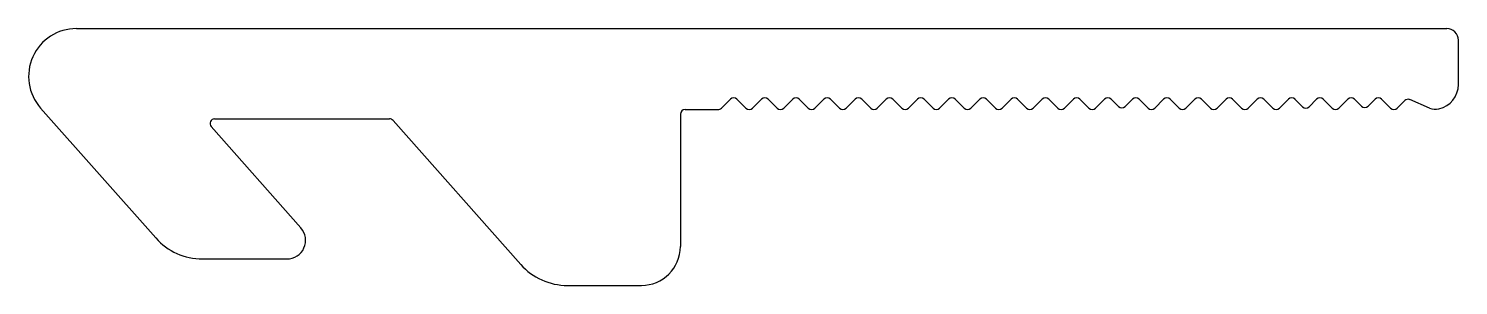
# Model space of a CAD drawing. Extents: x 4004.4 to 4096.1, y 1345.1 to 1361.6.
import ezdxf

# ---------------------------------------------------------------- set-up
doc = ezdxf.new("R2010")
doc.units = 0
doc.layers.get('0').update_dxf_attribs({"linetype": 'CONTINUOUS'})

msp = doc.modelspace()

# ---------------------------------------------------------------- linework, layer by layer
for p, q in [((4007.434, 1361.554), (4095.312, 1361.554)), ((4096.062, 1357.954), (4096.062, 1360.804)), ((4005.133, 1356.446), (4012.518, 1348.103)), ((4046.462, 1356.354), (4048.58, 1356.354)), ((4049.368, 1357.018), (4048.792, 1356.442)), ((4049.792, 1357.018), (4050.368, 1356.442)), ((4051.368, 1357.018), (4050.792, 1356.442)), ((4051.792, 1357.018), (4052.368, 1356.442)), ((4053.368, 1357.018), (4052.792, 1356.442)), ((4053.792, 1357.018), (4054.368, 1356.442)), ((4055.368, 1357.018), (4054.792, 1356.442)), ((4055.792, 1357.018), (4056.368, 1356.442)), ((4057.368, 1357.018), (4056.792, 1356.442)), ((4057.792, 1357.018), (4058.368, 1356.442)), ((4059.368, 1357.018), (4058.792, 1356.442)), ((4059.792, 1357.018), (4060.368, 1356.442)), ((4061.368, 1357.018), (4060.792, 1356.442)), ((4061.792, 1357.018), (4062.368, 1356.442)), ((4063.368, 1357.018), (4062.792, 1356.442)), ((4063.792, 1357.018), (4064.368, 1356.442)), ((4065.368, 1357.018), (4064.792, 1356.442)), ((4065.792, 1357.018), (4066.368, 1356.442)), ((4067.368, 1357.018), (4066.792, 1356.442)), ((4067.792, 1357.018), (4068.368, 1356.442)), ((4069.368, 1357.018), (4068.792, 1356.442)), ((4069.792, 1357.018), (4070.368, 1356.442)), ((4071.368, 1357.018), (4070.792, 1356.442)), ((4071.792, 1357.018), (4072.368, 1356.442)), ((4073.368, 1357.018), (4072.792, 1356.442)), ((4073.792, 1357.018), (4074.263, 1356.547)), ((4075.158, 1357.018), (4074.687, 1356.547)), ((4075.582, 1357.018), (4076.158, 1356.442)), ((4077.158, 1357.018), (4076.582, 1356.442)), ((4077.582, 1357.018), (4078.158, 1356.442)), ((4079.158, 1357.018), (4078.582, 1356.442)), ((4079.582, 1357.018), (4080.158, 1356.442)), ((4081.158, 1357.018), (4080.582, 1356.442)), ((4081.582, 1357.018), (4082.158, 1356.442)), ((4083.158, 1357.018), (4082.582, 1356.442)), ((4083.582, 1357.018), (4084.158, 1356.442)), ((4085.158, 1357.018), (4084.582, 1356.442)), ((4085.582, 1357.018), (4086.063, 1356.536)), ((4086.969, 1357.018), (4086.488, 1356.536)), ((4087.393, 1357.018), (4087.969, 1356.442)), ((4088.969, 1357.018), (4088.393, 1356.442)), ((4089.393, 1357.018), (4089.842, 1356.569)), ((4090.714, 1357.018), (4090.266, 1356.569)), ((4091.139, 1357.018), (4091.714, 1356.442)), ((4092.62, 1356.924), (4092.139, 1356.442)), ((4094.199, 1356.45), (4092.951, 1356.987)), ((4016.294, 1355.754), (4027.512, 1355.754)), ((4027.737, 1355.653), (4035.924, 1346.403)), ((4046.162, 1356.054), (4046.162, 1347.554)), ((4016.07, 1355.255), (4021.828, 1348.749)), ((4015.513, 1346.754), (4020.93, 1346.754)), ((4038.919, 1345.054), (4043.662, 1345.054))]:
    msp.add_line(p, q)
for centre, radius, start, end in [((4007.434, 1358.482), 3.072, 90, 221.51233), ((4095.312, 1360.804), 0.75, 0, 90), ((4094.462, 1357.954), 1.6, 282.73986, 0), ((4046.462, 1356.054), 0.3, 90, 180), ((4048.58, 1356.654), 0.3, 270, 315), ((4049.58, 1356.806), 0.3, 45, 135), ((4050.58, 1356.654), 0.3, 225, 315), ((4051.58, 1356.806), 0.3, 45, 135), ((4052.58, 1356.654), 0.3, 225, 315), ((4053.58, 1356.806), 0.3, 45, 135), ((4054.58, 1356.654), 0.3, 225, 315), ((4055.58, 1356.806), 0.3, 45, 135), ((4056.58, 1356.654), 0.3, 225, 315), ((4057.58, 1356.806), 0.3, 45, 135), ((4058.58, 1356.654), 0.3, 225, 315), ((4059.58, 1356.806), 0.3, 45, 135), ((4060.58, 1356.654), 0.3, 225, 315), ((4061.58, 1356.806), 0.3, 45, 135), ((4062.58, 1356.654), 0.3, 225, 315), ((4063.58, 1356.806), 0.3, 45, 135), ((4064.58, 1356.654), 0.3, 225, 315), ((4065.58, 1356.806), 0.3, 45, 135), ((4066.58, 1356.654), 0.3, 225, 315), ((4067.58, 1356.806), 0.3, 45, 135), ((4068.58, 1356.654), 0.3, 225, 315), ((4069.58, 1356.806), 0.3, 45, 135), ((4070.58, 1356.654), 0.3, 225, 315), ((4071.58, 1356.806), 0.3, 45, 135), ((4072.58, 1356.654), 0.3, 225, 315), ((4073.58, 1356.806), 0.3, 45, 135), ((4074.475, 1356.759), 0.3, 225, 315), ((4075.37, 1356.806), 0.3, 45, 135), ((4076.37, 1356.654), 0.3, 225, 315), ((4077.37, 1356.806), 0.3, 45, 135), ((4078.37, 1356.654), 0.3, 225, 315), ((4079.37, 1356.806), 0.3, 45, 135), ((4080.37, 1356.654), 0.3, 225, 315), ((4081.37, 1356.806), 0.3, 45, 135), ((4082.37, 1356.654), 0.3, 225, 315), ((4083.37, 1356.806), 0.3, 45, 135), ((4084.37, 1356.654), 0.3, 225, 315), ((4085.37, 1356.806), 0.3, 45, 135), ((4086.276, 1356.748), 0.3, 225, 315), ((4087.181, 1356.806), 0.3, 45, 135), ((4088.181, 1356.654), 0.3, 225, 315), ((4089.181, 1356.806), 0.3, 45, 135), ((4090.054, 1356.782), 0.3, 225, 315), ((4090.926, 1356.806), 0.3, 45, 135), ((4091.926, 1356.654), 0.3, 225, 315), ((4092.832, 1356.711), 0.3, 66.73387, 135), ((4094.594, 1357.369), 1, 246.73387, 282.73986), ((4016.294, 1355.454), 0.3, 90, 221.51233), ((4027.512, 1355.454), 0.3, 41.51233, 90), ((4015.513, 1350.754), 4, 221.51233, 270), ((4020.93, 1347.954), 1.2, 270, 41.51233), ((4043.662, 1347.554), 2.5, 270, 0), ((4038.919, 1349.054), 4, 221.51233, 270)]:
    msp.add_arc(centre, radius, start, end)

doc.saveas('drawing.dxf')
